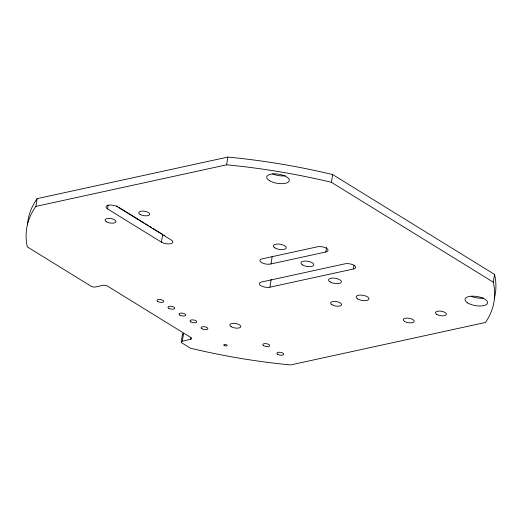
<?xml version="1.0" encoding="UTF-8"?>
<svg xmlns="http://www.w3.org/2000/svg" width="522" height="522" viewBox="0 0 522 522"><rect width="100%" height="100%" fill="white"/><g stroke="black" fill="none" stroke-linecap="round" stroke-linejoin="round"><path stroke-width="0.78" d="M494.543 274.415L493.283 282.161A292.738 118.135 9.2 0 1 485.499 322.459L290.676 364.924A292.738 118.135 9.2 0 1 190.399 348.174L181.995 342.987A3.269 1.318 9.2 0 1 182.348 341.153L190.537 339.372A3.269 1.318 9.2 0 0 191.019 337.623L107.512 286.115A3.269 1.318 9.2 0 0 103.115 285.319L95.585 286.956A3.269 1.318 9.2 0 1 91.03 286.193L27.268 246.867A294.963 119.029 9.2 0 1 35.874 206.392L37.127 198.647L227.86 157.076A306.042 123.505 9.2 0 1 332.69 174.589L494.543 274.415A292.738 118.135 9.2 0 1 494.262 298.656M107.525 208.904A6.538 2.636 9.2 0 1 108.237 205.244A6.538 2.636 9.2 0 1 117.352 206.764L171.301 240.042A6.538 2.636 9.2 0 1 170.59 243.709A6.538 2.636 9.2 0 1 161.474 242.182L107.525 208.904L108.152 205.035M161.474 242.182L162.733 234.437L153.05 228.466M181.225 341.917L182.485 334.165M182.348 341.153L183.6 333.408A3.269 1.318 9.2 0 0 182.791 334.889M190.537 339.372L190.784 337.825M35.874 206.392L226.607 164.821L227.86 157.076M270.977 263.943L325.819 251.989A6.538 2.636 9.2 0 0 326.531 248.322A6.538 2.636 9.2 0 0 317.415 246.802L261.75 258.932A6.558 2.649 9.2 0 0 261.803 262.723A6.558 2.649 9.2 0 0 270.977 263.943L272.23 256.191M269.907 287.198L353.407 269A6.538 2.636 9.2 0 0 354.112 265.339A6.538 2.636 9.2 0 0 344.996 263.812L261.502 282.01A6.538 2.636 9.2 0 0 260.791 285.678A6.538 2.636 9.2 0 0 269.907 287.198L271.159 279.453M493.283 282.161L331.437 182.335L332.69 174.589M325.819 251.989L326.576 247.337M353.407 269L354.033 265.13M116.393 205.851L117.776 206.705M119.16 207.56L144.059 222.92M145.442 223.775L148.209 225.478M149.592 226.333L151.667 227.612M27.503 224.414A294.963 119.029 9.2 0 1 37.127 198.647M483.574 298.088A11.438 4.62 9.2 0 1 471.516 296.457M164.717 235.35A6.538 2.636 9.2 0 1 163.986 235.07M285.293 175.79A11.438 4.62 9.2 0 1 272.523 173.859M226.607 164.821A306.042 123.505 9.2 0 1 331.437 182.335M274.879 247.898A6.538 2.636 9.2 0 0 285.893 248.537A6.538 2.636 9.2 0 0 278.611 244.048A6.538 2.636 9.2 0 0 274.879 247.898M277.671 354.301A3.484 1.403 9.2 0 0 283.537 354.647A3.484 1.403 9.2 0 0 279.655 352.252A3.484 1.403 9.2 0 0 277.671 354.301M106.331 221.72A5.572 2.251 9.2 0 0 115.721 222.268A5.572 2.251 9.2 0 0 109.509 218.437A5.572 2.251 9.2 0 0 106.331 221.72M190.85 321.898A3.432 1.383 9.2 0 0 196.624 322.237A3.432 1.383 9.2 0 0 192.801 319.882A3.432 1.383 9.2 0 0 190.85 321.898M467.705 302.943A11.438 4.62 9.2 0 0 486.974 304.065A11.438 4.62 9.2 0 0 474.23 296.202A11.438 4.62 9.2 0 0 467.705 302.943M224.166 345.492A1.742 0.705 9.2 0 0 227.103 345.662A1.742 0.705 9.2 0 0 225.158 344.468A1.742 0.705 9.2 0 0 224.166 345.492M404.543 321.402A5.572 2.251 9.2 0 0 413.933 321.95A5.572 2.251 9.2 0 0 407.721 318.12A5.572 2.251 9.2 0 0 404.543 321.402M302.466 264.915A6.538 2.636 9.2 0 0 313.474 265.554A6.538 2.636 9.2 0 0 306.192 261.065A6.538 2.636 9.2 0 0 302.466 264.915M269.417 180.645A11.438 4.62 9.2 0 0 288.692 181.76A11.438 4.62 9.2 0 0 275.942 173.898A11.438 4.62 9.2 0 0 269.417 180.645M436.77 314.381A5.572 2.251 9.2 0 0 446.16 314.923A5.572 2.251 9.2 0 0 439.948 311.092A5.572 2.251 9.2 0 0 436.77 314.381M263.656 345.662A3.484 1.403 9.2 0 0 269.522 346.001A3.484 1.403 9.2 0 0 265.646 343.606A3.484 1.403 9.2 0 0 263.656 345.662M330.054 281.926A6.538 2.636 9.2 0 0 341.062 282.572A6.538 2.636 9.2 0 0 333.78 278.076A6.538 2.636 9.2 0 0 330.054 281.926M357.635 298.943A6.538 2.636 9.2 0 0 368.643 299.582A6.538 2.636 9.2 0 0 361.361 295.093A6.538 2.636 9.2 0 0 357.635 298.943M157.742 301.481A3.432 1.383 9.2 0 0 163.523 301.82A3.432 1.383 9.2 0 0 159.699 299.465A3.432 1.383 9.2 0 0 157.742 301.481M168.776 308.287A3.432 1.383 9.2 0 0 174.557 308.626A3.432 1.383 9.2 0 0 170.733 306.27A3.432 1.383 9.2 0 0 168.776 308.287M179.816 315.092A3.432 1.383 9.2 0 0 185.591 315.432A3.432 1.383 9.2 0 0 181.767 313.076A3.432 1.383 9.2 0 0 179.816 315.092M201.883 328.703A3.432 1.383 9.2 0 0 207.658 329.043A3.432 1.383 9.2 0 0 203.834 326.687A3.432 1.383 9.2 0 0 201.883 328.703M331.894 304.731A5.572 2.251 9.2 0 0 341.284 305.279A5.572 2.251 9.2 0 0 335.072 301.448A5.572 2.251 9.2 0 0 331.894 304.731M140.04 214.372A5.572 2.251 9.2 0 0 149.429 214.92A5.572 2.251 9.2 0 0 143.217 211.09A5.572 2.251 9.2 0 0 140.04 214.372M231.148 326.687A5.572 2.251 9.2 0 0 240.538 327.235A5.572 2.251 9.2 0 0 234.326 323.405A5.572 2.251 9.2 0 0 231.148 326.687"/></g></svg>
